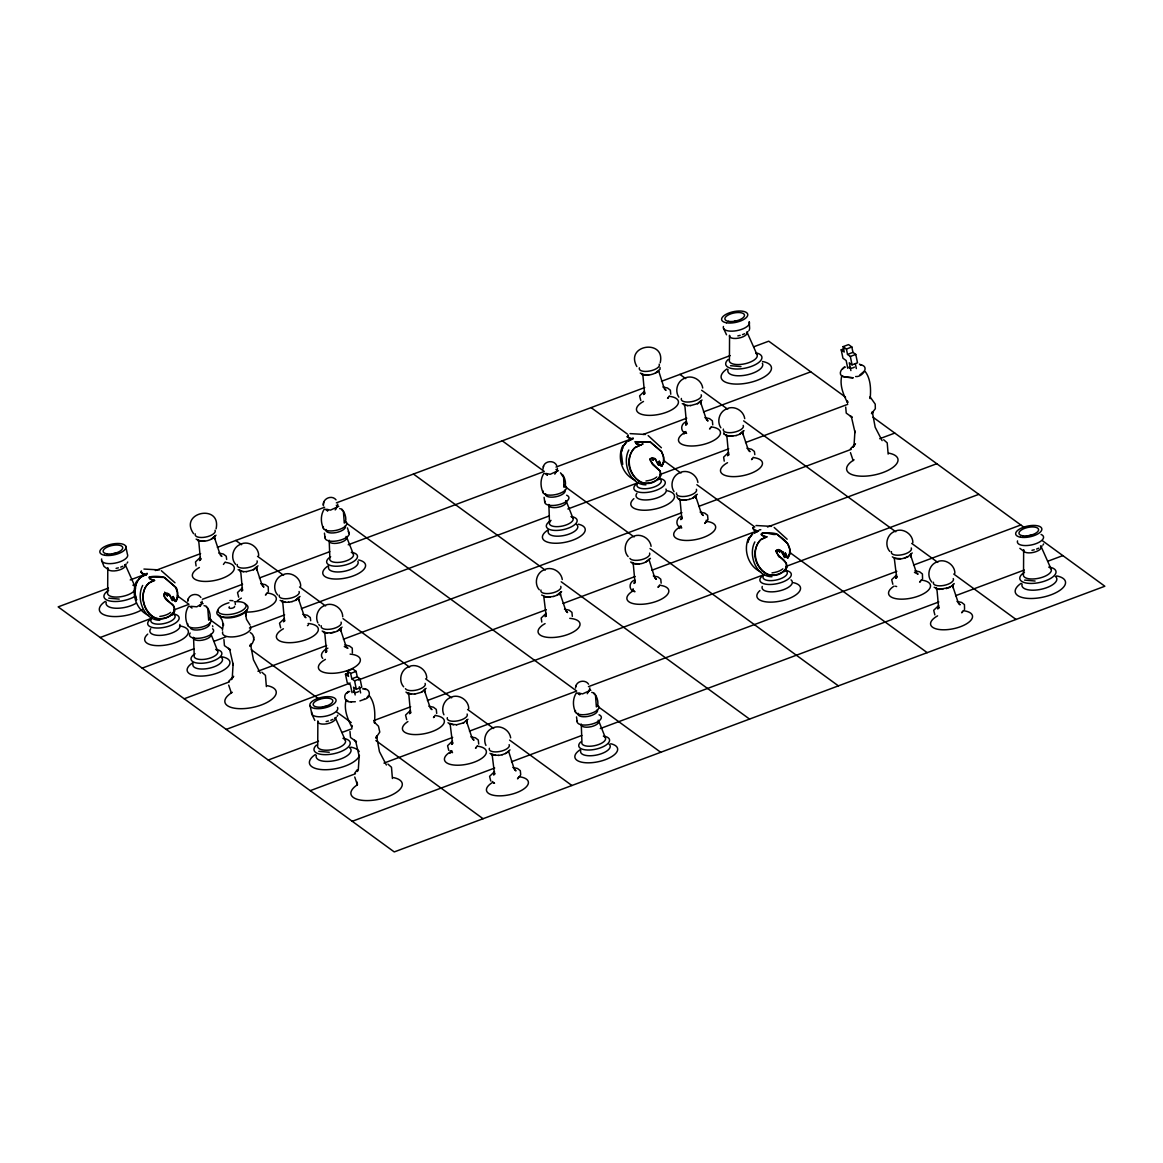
<?xml version="1.0" encoding="UTF-8"?>
<svg xmlns="http://www.w3.org/2000/svg" width="1163" height="1163" viewBox="0 0 1163 1163"><rect width="100%" height="100%" fill="white"/><g stroke="black" fill="none" stroke-linecap="round" stroke-linejoin="round"><path stroke-width="1.5" d="M349.976 731.469L350.499 737.487L356.459 741.732L354.541 740.235L355.791 741.703L359.323 756.982M633.094 590.368L633.094 588.856L633.239 590.978M845.705 407.094L846.242 413.112L852.188 417.357L850.269 415.86L851.52 417.328L855.052 432.607L854.95 430.979L854.005 445.822L853.046 447.144L855.023 444.47M223.936 639.577L224.43 645.625L230.434 649.826L228.515 648.343L229.751 649.812L233.269 665.091L233.152 663.462L232.237 678.305L231.277 679.628L233.254 676.953M436.692 713.457L436.285 709.401L433.465 707.22L428.842 706.217M478.705 744.087L478.298 740.031L475.478 737.851L470.855 736.848M520.719 774.718L520.312 770.662L517.491 768.481L512.868 767.478M572.327 616.405L571.934 612.349L569.114 610.168L564.477 609.165M661.151 583.186L660.758 579.145L657.938 576.95L653.301 575.947M670.76 394.242L670.353 390.186L667.533 388.006L662.91 387.003M707.962 519.352L707.569 515.296L704.749 513.116L700.111 512.098M712.759 424.873L712.367 420.817L709.546 418.636L704.923 417.633M359.207 755.354L358.277 770.197L357.303 771.52M356.983 784.414L357.23 782.147L357.419 784.952L354.744 777.015M222.409 630.23L223.354 623.615L223.47 625.476L222.148 620.112L218.877 615.125L221.232 616.957L225.477 617.873A14.407 5.931 -11.8 0 0 246.672 609.994L245.698 615.75M216.1 528.831C221.595 503.375 178.346 512.113 193.596 533.686M660.221 362.769C665.803 338.695 624.458 344.466 636.83 366.519M235.377 604.556L235.217 603.103M324.433 533.134L325.088 537.931M544.095 497.328L544.749 502.14M576.514 716.917L577.168 721.714M789.662 553.573C791.567 544.124 782.99 538.6 776.521 533.919C771.258 531.854 751.821 532.61 766.766 536.855M188.013 599.948C188.958 594.031 197.623 592.505 200.879 597.448M200.196 606.374L201.81 603.146M323.416 505.774C322.006 498.883 331.702 494.319 336.034 499.857M323.837 501.762L323.329 504.887M335.162 509.932L337.444 506.094M543.31 467.104C544.299 460.752 553.966 459.676 556.655 465.418M554.824 474.141L557.106 470.288M575.729 686.679C576.674 680.762 585.338 679.236 588.594 684.178M587.242 693.715L589.525 689.877M187.795 601.329L188.202 598.814M201.621 604.28L202.129 601.155M337.255 507.213L337.764 504.088M542.99 469.096L543.499 465.97M556.917 471.422L557.426 468.296M575.511 688.06L575.918 685.545M589.336 691.011L589.845 687.885M178.317 596.081L175.962 601.198M664.451 460.65L662.052 465.781M790.491 552.541L788.136 557.659M789.662 553.588L787.584 558.066L789.633 553.733L789.706 549.096L787.555 543.484L776.521 533.919C774.006 536.492 761.721 529.659 761.387 534.646C764.949 538.949 771.563 534.471 760.922 539.545C757.927 542.263 756.372 545.927 755.398 549.779C751.4 565.741 770.604 584.466 784.56 570.452M345.993 700.446C343.768 709.648 347.65 719.141 351.866 727.166L351.749 725.349L351.808 727.079M841.721 376.071C839.497 385.273 843.379 394.766 847.594 402.791L847.478 400.973L847.536 402.703M214.704 536.376L214.675 539.283L214.588 538.018L220.17 554.78L221.871 556.466L220.65 555.173M256.718 567.006L256.689 569.914L256.601 568.649L262.184 585.411L263.885 587.097L262.664 585.803M298.731 597.637L298.702 600.544L298.615 599.279L304.197 616.041L305.898 617.727L304.677 616.434M700.838 400.944L700.809 403.852L700.722 402.587L706.304 419.349L708.005 421.035L706.784 419.741M696.041 495.423L696.012 498.331L695.925 497.052L701.507 513.828L703.208 515.5L701.987 514.22M742.852 431.575L742.823 434.482L742.735 433.218L748.318 449.979L750.019 451.666L748.798 450.372M250.263 632.512C255.671 635.594 254.232 642.935 249.696 646.134L251.179 644.157L250.641 645.959L250.525 644.273L253.432 659.726L260.323 673.115M335.714 509.132L336.238 507.49L330.51 510.106L326.585 509.278L327.748 510.601M200.08 606.185L200.603 604.542L196.823 606.81L190.95 606.33M622.714 447.668L621.173 452.727L622.728 464.342M174.886 610.764L172.357 615.154M661.02 475.333L658.491 479.723M787.06 567.224L784.531 571.629M622.83 447.464L621.275 452L621.318 459.123M136.696 581.137C130.619 593.043 136.144 610.153 148.675 615.431M622.83 445.72C616.753 457.611 622.278 474.722 634.809 479.999M748.87 537.611C742.794 549.503 748.318 566.614 760.849 571.891M142.686 585.44C135.795 598.291 143.718 620.199 159.811 620.286M628.82 450.008C621.929 462.874 629.852 484.767 645.945 484.855M754.86 541.914C747.911 554.838 755.921 576.615 771.985 576.746M268.362 591.676L268.246 586.879L265.426 584.698L260.788 583.695M352.389 652.937L352.273 648.14L349.438 645.959L344.815 644.956M922.55 578.781L922.433 573.984L919.613 571.789L914.976 570.786M964.563 609.412L964.447 604.615L961.627 602.419L956.989 601.416M241.526 591.226L242.398 589.074L242.5 590.659L240.857 572.836L239.651 570.161L240.785 571.048M727.66 455.794L728.532 453.643L728.634 455.227L726.991 437.404L725.799 434.729L727.238 435.849L732.777 436.14M216.013 535.198C211.899 540.897 202.013 543.208 196.125 539.109M258.026 565.829L253.781 569.637L246.44 571.658M300.039 596.459L295.896 600.21L292.015 601.576M342.053 627.09C338.273 632.716 330.001 633.748 323.837 632.309L322.166 631M426.08 688.351L421.384 692.261M660.032 369.398L660.032 367.523M697.349 494.246L693.206 497.997L689.325 499.363M912.214 552.934C908.027 558.371 898.229 561.046 892.326 556.83M954.227 583.564L952.846 585.541L946.202 588.682M632.643 439.062L627.264 436.852L630.07 438.713L632.628 439.047L633.152 437.971L628.238 441.097L632.439 439.149M188.522 606.359C184.815 612.116 184.99 619.617 187.897 625.65M324.157 509.307C320.45 515.064 320.625 522.565 323.532 528.598M368.54 695.576L367.145 697.422M543.819 473.515C540.112 479.258 540.286 486.774 543.194 492.807M576.237 693.09C572.53 698.847 572.705 706.348 575.612 712.381M864.269 371.201L859.748 375.038M127.189 563.023L127.726 562.02M337.255 716.19L337.793 715.172M748.957 330.539L749.51 329.536M1043.051 544.967L1043.589 543.95M173.083 596.604L172.88 600.617L173.229 596.561L175.409 601.605L177.532 596.837L177.474 592.345L175.38 587.01L164.346 577.459C158.808 575.423 139.822 576.107 154.534 580.424C135.097 585.512 142.191 619.574 161.192 618.832C167.879 619.007 178.593 611.854 172.793 604.6C169.783 602.289 162.515 598.785 164.39 593.886C169.827 588.812 175.308 608.104 170.496 596.982M785.258 553.065L785.054 557.092L785.403 553.021L787.54 558.08L785.287 553.05M168.461 594.308L167.312 595.703L168.402 594.424M783.382 551.814L782.205 553.254M214.922 535.998L211.317 539.109M200.966 558.633L199.513 560.595L200.385 558.444L200.487 560.028L198.844 542.205L197.637 539.53L199.091 540.65L204.63 540.94M223.427 564.418L225.186 562.049M256.936 566.628L253.33 569.739M267.199 592.679L265.44 595.049L266.429 594.278M228.631 681.329L233.705 676.284M298.949 597.259L295.344 600.37M354.671 773.235L357.245 769.761M659.043 369.936L655.438 373.047M423.841 690.691L424.989 689.15L424.742 692.436L424.655 691.171L430.237 707.933L431.938 709.619L430.703 708.325M669.307 395.987L667.547 398.357L668.536 397.586M435.253 715.201L433.494 717.571L434.482 716.801M701.056 400.566L697.451 403.677M702.045 400.028L698.004 403.517L690.56 405.596M561.613 591.545L557.571 595.049L553.69 596.415M465.854 721.322L467.003 719.781L466.756 723.066L466.668 721.801L472.251 738.563L473.952 740.25L472.716 738.956M687.1 423.201L685.647 425.164L686.519 423.012L686.621 424.597L684.978 406.774L683.786 404.099L684.905 404.986M467.991 719.243L463.397 722.892M684.004 434.046L685.894 431.488M449.936 753.261L451.84 750.702L450.285 752.548M711.32 426.617L709.561 428.987L710.549 428.217M477.266 745.832L475.507 748.202L476.496 747.431M743.07 431.197L739.464 434.308M696.259 495.045L692.654 498.157M744.058 430.659L740.017 434.148L736.135 435.529M649.448 558.88L645.843 562.005M650.437 558.342C646.105 563.633 636.495 566.134 630.651 561.991M510.005 749.873L505.963 753.362L502.082 754.743M679.192 528.525L681.096 525.967L679.555 527.798M753.333 457.248L751.574 459.618L752.563 458.847M707.686 520.094L704.763 523.466L706.523 521.097L706.435 522.26L706.29 520.137M659.712 584.945L657.953 587.315L658.941 586.545M519.279 776.462L517.52 778.832L520.428 775.459M850.4 448.845L855.474 443.801M909.975 555.274L911.123 553.719L910.876 557.004L910.789 555.74L916.371 572.501L918.072 574.188L914.438 572.37M921.387 579.77L919.628 582.14L920.616 581.384M951.988 585.905L953.137 584.349L952.89 587.635L952.802 586.37L958.385 603.132L960.086 604.818L958.864 603.524M963.4 610.401L961.641 612.77L962.63 612.014M623.208 446.229L626.639 441.882M623.353 445.952L626.799 441.751M347.054 693.221L348.595 691.389M842.797 368.845L844.323 367.014M658.534 478.545L660.555 474.708L660.235 471.204L652.501 464.444L650.088 459.007L652.152 457.975L654.798 458.484L658.869 465.244L659.392 461.13L660.729 465.825L661.776 466.029L663.593 461.842L663.622 456.914L661.514 451.578L649.928 441.809L635.202 441.707L636.495 443.888L640.697 444.978L636.408 443.83L635.187 441.766L650.48 442.027L661.514 451.578C663.739 455.911 665.105 462.104 661.616 466.13M784.574 570.437C789.91 565.145 783.935 558.691 778.701 556.525M658.52 478.56C644.753 492.342 625.868 474.519 629.256 458.615C629.983 454.486 631.8 450.532 634.882 447.653C638.4 446.04 651.396 440.05 634.882 447.653C624.298 457.771 629.634 477.106 642.136 483.008C649.245 484.389 662.169 480.813 660.337 471.495C657.807 467.919 641.714 455.634 655.438 458.934C662.59 475.812 655.612 451.767 661.5 466.189M284.484 620.301L283.539 621.856L284.412 619.705L284.513 621.289L282.871 603.466L281.664 600.791L285.487 602.26M644.578 392.978L643.633 394.533L644.506 392.382L644.607 393.966L642.965 376.143L641.772 373.468L643.212 374.588L648.75 374.879M326.498 650.931L325.553 652.487L326.425 650.335L326.527 651.92L324.884 634.097L323.677 631.422M410.524 712.192L409.58 713.748L410.452 711.596L410.554 713.181L408.911 695.358L407.704 692.683L411.528 694.151M546.159 615.14L545.214 616.695L546.087 614.544L546.188 616.128L543.732 596.154M681.794 518.087L680.849 519.628L681.722 517.477L681.823 519.076L680.181 501.253L678.988 498.564L680.428 499.683L685.966 499.988M634.983 581.922L634.039 583.477L634.911 581.326L635.013 582.91L633.37 565.102L632.163 562.412L633.617 563.532L639.156 563.822M452.538 742.823L451.593 744.378L452.465 742.227L452.567 743.811L450.11 723.837M494.551 773.453L493.606 775.009L494.479 772.857L494.58 774.442L492.123 754.467M896.658 576.761L895.714 578.316L896.586 576.165L896.688 577.749L894.231 557.775M938.672 607.391L937.727 608.947L938.599 606.795L938.701 608.38L937.058 590.571L935.852 587.882L937.305 589.001L942.844 589.292M307.454 625.679L308.442 624.909M124.732 565.189L126.186 564.099M746.515 332.705L747.954 331.615M334.799 718.341L336.252 717.266M1040.594 547.119L1042.048 546.043M779.821 551.945L778.192 550.506L779.719 552.032M200.429 557.208L195.486 561.933L196.082 565.945M242.442 587.838L237.499 592.563L238.662 597.171M658.752 371.128C653.606 374.675 645.639 377.016 640.246 373.047M284.455 618.469L279.513 623.194L280.676 627.802M644.549 391.146L639.606 395.871L640.784 400.479M337.357 631L340.963 627.889L340.715 631.175L340.628 629.91L346.211 646.672L347.911 648.358L344.277 646.541M327.879 648.198C324.07 649.623 319.04 654.362 322.689 658.432M686.563 421.776C680.253 423.245 679.919 432.462 686.577 433.392L684.527 431.822M845.443 367.086C841.111 367.871 837.665 374.849 843.131 376.667C866.58 378.891 842.143 377.684 842.157 375.678M349.714 691.462C341.98 692.988 343.797 703.281 351.502 701.798M728.576 452.407L723.633 457.132L724.229 461.144M364.019 699.414C371.782 698.091 370.764 687.551 362.565 688.859M557.019 595.209L560.624 592.098L560.377 595.383L560.29 594.119L565.872 610.88L567.573 612.567L566.352 611.273M681.765 516.241C675.456 517.709 675.121 526.941 681.78 527.871L679.73 526.301M546.13 613.308L541.188 618.033L541.784 622.045M410.495 710.36L405.553 715.085L406.716 719.693M634.954 580.09C628.645 581.558 628.311 590.789 634.969 591.705L632.919 590.135M452.509 740.991L447.566 745.716L448.729 750.324M505.411 753.522L507.868 751.952M494.522 771.621L489.579 776.346L490.742 780.955M896.629 574.929L891.687 579.654L892.85 584.262M938.643 605.56L933.7 610.284L934.863 614.893M240.334 544.4C232.673 547.337 230.158 558.255 235.609 564.317M282.347 575.031C274.686 577.967 272.171 588.885 277.623 594.947M324.361 605.661C317.833 608.234 314.853 616.652 317.877 622.888M684.455 378.338C677.273 381.144 674.569 390.855 678.829 397.15M726.468 408.969C719.286 411.775 716.582 421.486 720.842 427.78M679.657 472.818C672.476 475.609 669.772 485.334 674.031 491.629M544.022 569.87C536.361 572.807 533.846 583.724 539.298 589.786M408.387 666.922C400.726 669.859 398.211 680.777 403.663 686.839M632.846 536.652C625.185 539.588 622.67 550.521 628.122 556.568M450.401 697.553C443.873 700.126 440.879 708.543 443.917 714.78M492.414 728.183C485.887 730.757 482.892 739.174 485.93 745.41M894.521 531.491C886.86 534.428 884.345 545.36 889.797 551.407M936.535 562.122C928.874 565.058 926.359 575.99 931.81 582.038M421.936 692.101L414.493 694.18M463.95 722.732L456.507 724.811M908.07 556.67L904.32 558.066M949.982 587.373L939.166 589.437L934.136 587.271M146.378 574.551C135.46 576.833 132.626 590.804 136.594 599.774M146.451 574.522L140.665 577.182C134.515 582.852 133.789 592.171 136.58 599.672M120.719 567.122L122.885 566.221M742.488 334.639L744.654 333.737M330.786 720.275L332.938 719.374M1036.582 549.052L1038.748 548.151M766.737 536.87L760.922 539.545C750.339 549.663 755.674 568.998 768.176 574.9C775.27 576.281 788.209 572.705 786.377 563.386C783.644 559.883 767.885 547.046 781.565 550.942C788.834 568.867 782.03 543.804 776.128 550.913L778.687 556.51M108.435 588.085L58.15 606.882L394.257 851.927L1104.85 586.239L1042.557 540.81M130.212 579.944L143.616 574.929M155.348 570.539L200.603 553.617M217.365 547.351L324.622 507.242M336.354 502.867L644.724 387.555M661.485 381.29L730.204 355.602M753.668 346.821L768.743 341.181L845.53 397.165M843.916 348.784L841.198 349.801L844.236 352.026L843.117 346.632L848.554 344.597L851.839 346.996L852.959 352.374L855.764 354.424L857.524 362.812L852.072 364.862L849.281 362.812L850.894 370.59M843.117 346.632L846.402 349.031L851.839 346.996M846.402 349.031L847.522 354.41L852.959 352.374M847.522 354.41L850.327 356.459L855.764 354.424M100.163 637.513L152.12 618.091M173.898 609.935L188.988 604.309L177.401 595.849M202.391 599.294L242.616 584.248M259.378 577.982L329.769 551.669M348.202 544.778L544.284 471.451L502.271 440.821M556.016 467.075L631.436 438.873M643.168 434.482L686.737 418.186M703.499 411.92L810.756 371.826M142.177 668.144L194.134 648.721M214.239 641.206L225.971 636.815M249.434 628.035L284.63 614.878M301.391 608.612L549.43 515.878M567.864 508.972L638.254 482.66M660.046 474.519L728.75 448.816M745.512 442.551L847.74 404.331M184.19 698.774L229.445 681.852M257.924 671.211L326.643 645.509M343.405 639.243L681.94 512.665M698.701 506.399L851.214 449.369M879.708 438.727L894.783 433.087M348.188 673.159L345.455 674.177L348.507 676.401L347.388 671.007L352.825 668.972L356.111 671.371L357.23 676.75L360.036 678.799L361.795 687.202L356.343 689.237L353.537 687.188L355.166 694.965M347.388 671.007L350.659 673.406L356.111 671.371M350.659 673.406L351.793 678.785L357.23 676.75M351.793 678.785L354.584 680.835L360.036 678.799M226.204 729.405L350.223 683.03M358.597 679.904L546.305 609.717M563.066 603.452L635.129 576.514M651.891 570.233L757.476 530.764M767.522 526.999L936.797 463.717M268.217 760.035L318.488 741.238M341.951 732.472L352.011 728.707M373.803 720.566L410.67 706.77M427.432 700.504L764.295 574.551M786.072 566.41L978.81 494.348M310.23 790.666L355.471 773.744M383.964 763.102L452.683 737.4M469.445 731.134L576.703 691.04L346.356 523.088M588.434 686.65L896.804 571.338M913.566 565.073L1020.823 524.978M352.244 821.296L494.697 768.031M511.458 761.765L581.849 735.452M600.282 728.561L938.817 601.969M955.579 595.703L1024.298 570.015M1047.747 561.249L1062.837 555.609M364.397 699.283L359.905 700.926M855.634 376.536C862.408 377.524 870.505 365.778 860.082 364.775M737.851 335.889L740.177 335.366M116.082 568.373L118.408 567.849M1031.944 550.303L1034.27 549.779M326.149 721.525L328.475 721.002M628.282 435.311L627.264 436.852L628.194 435.311M736.266 435.544L729.099 436.285L724.273 434.308M689.455 499.378C685.661 500.09 678.523 501.602 676.866 496.732M288.453 602.289L292.146 601.605M330.466 632.919L334.159 632.236M553.821 596.445L546.654 597.186L541.624 595.02M498.52 755.441L502.212 754.758M685.937 377.655C693.177 375.111 701.682 380.432 702.714 388.006M727.951 408.286C735.19 405.742 743.695 411.077 744.727 418.636M681.14 472.12C688.38 469.576 696.884 474.911 697.916 482.471M241.802 543.717C249.536 540.94 258.695 547.337 258.695 555.536M283.816 574.348C291.55 571.571 300.708 577.967 300.708 586.167M634.315 535.969C641.569 533.424 650.073 538.76 651.106 546.319M545.491 569.187C552.745 566.643 561.249 571.963 562.281 579.537M325.829 604.978C333.563 602.201 342.722 608.598 342.722 616.797M895.99 530.808C903.724 528.031 912.882 534.428 912.882 542.627M938.003 561.438C945.737 558.662 954.896 565.058 954.896 573.257M409.856 666.239C417.59 663.462 426.748 669.859 426.748 678.058M451.869 696.87C459.603 694.093 468.762 700.489 468.762 708.689M493.882 727.5C501.137 724.956 509.641 730.291 510.673 737.851M229.867 600.501L232.905 600.675M355.34 701.754L351.052 701.841M759.177 529.877L760.806 529.717M339.683 508.638L341.791 509.074L343.405 511.487L344.306 523.088C347.359 521.024 345.28 513.552 343.041 510.586L341.995 510.121M204.048 605.69L206.156 606.127L207.77 608.54L208.671 620.155C211.724 618.076 209.631 610.619 207.407 607.653L206.36 607.173M591.763 692.421L593.857 692.857L595.485 695.27L596.386 706.886C599.439 704.807 597.346 697.335 595.122 694.384L594.075 693.904M690.764 405.509L686.955 405.64M900.831 558.662L895.292 558.371M246.643 571.571L242.82 571.702M550.332 597.041L544.793 596.75M288.657 602.201L284.833 602.332L280.152 600.37M414.697 694.093L407.864 693.57L405.989 692.072M456.71 724.723L449.877 724.2L448.002 722.703M498.723 755.354L491.891 754.831L490.016 753.333M756.023 525.516L771.549 526.374M645.509 434.482L630.07 433.625M159.375 569.914L143.936 569.056M730.509 365.676L740.991 366.621M1024.603 580.09L1035.085 581.035M108.74 598.16L119.222 599.105M318.807 751.313L329.289 752.257M144.154 574.188L146.509 574.493L147.018 573.403L146.509 574.493L143.936 574.129L141.203 572.4M687.595 405.567L682.259 403.677M746.937 448.264L751.56 449.267L754.38 451.448L754.816 454.646M218.775 553.065L223.412 554.068L226.233 556.248L226.669 559.447M243.474 571.629L238.139 569.739M302.802 614.326L307.439 615.329L310.259 617.509L310.695 620.708M327.501 632.89L325.131 632.541M453.541 724.782L449.718 723.313M495.554 755.412L491.731 753.944M144.008 574.159C139.473 573.97 142.191 568.111 141.145 572.327M895.365 586.21L896.644 586.545M451.244 752.272L452.523 752.606L450.241 750.833M493.257 782.903L494.537 783.237L492.254 781.463M664.771 389.111L665.992 390.405L664.291 388.718L658.68 370.939M655.176 578.069L656.397 579.348L654.696 577.662L649.085 559.883M514.729 769.586L515.95 770.88L514.264 769.194L508.653 751.414M555.943 469.503L558.429 470.811M336.281 505.309L338.767 506.617M200.647 602.361L203.132 603.67M547.293 475.187L544.735 473.326M327.632 510.979L325.059 509.118M579.712 694.776L577.139 692.901M191.997 608.045L189.424 606.17M561.656 474.33L562.703 474.795C564.942 477.76 567.021 485.233 563.982 487.297L563.648 477.542L560.493 472.803M161.337 570.699L174.988 582.779M859.442 364.121L861.696 365.226M363.714 688.496L365.967 689.601M173.243 596.561L174.087 599.89M1023.542 551.088L1019.849 548.34M107.679 569.158L103.987 566.41L101.821 561.031M873.05 417.241L1023.716 527.086M679.919 374.399L685.719 378.629M701.652 390.245L727.733 409.26M743.666 420.875L895.786 531.782M911.719 543.397L937.8 562.412M953.733 574.028L1016.026 619.443M591.095 407.617L627.322 434.017M663.535 460.417L680.922 473.094M696.855 484.724L754.802 526.97M789.575 552.323L927.202 652.661M566.018 487.297L634.111 536.943M650.044 548.558L838.378 685.865M413.447 474.039L545.287 570.146M561.22 581.776L749.554 719.083M598.436 706.871L660.729 752.301M235.798 540.461L241.599 544.691M257.532 556.307L283.612 575.322M299.545 586.937L325.625 605.952M342.998 618.614L409.652 667.213M425.585 678.829L451.666 697.844M467.599 709.459L493.679 728.474M509.612 740.09L571.905 785.505M209.267 619.094L222.307 628.601M251.281 649.724L319.374 699.37A10.002 4.114 -11.8 0 1 332.691 701.652A10.002 4.114 -11.8 0 1 316.787 706.988A10.002 4.114 -11.8 0 1 319.476 699.356M336.761 712.032L351.241 722.601M375.867 740.555L483.081 818.723M883.676 439.745L887.209 442.856L888.154 454.108M589.612 689.441L590.848 690.4M348.086 701.056L346.429 700.053M387.933 764.12L391.48 767.231L392.411 778.498M261.893 672.229L265.44 675.34L266.371 686.606M774.165 527.45L787.162 539.239M648.125 435.558L661.398 447.77M374.966 722.805L378.469 726.206L379.792 732.079L375.751 738.04L377.234 736.048L376.681 737.851L376.565 736.164L379.443 751.618L386.363 765.007M726.526 334.784L723.59 328.548M347.417 527.886L349.263 533.526M314.81 720.42L311.888 714.184L310.187 706.072M547.41 474.809L546.247 473.486L550.172 474.315L555.899 471.698L555.332 472.701M579.828 694.384L578.665 693.061L582.59 693.889L588.318 691.273L587.751 692.276M318.735 624.473L319.636 625.578M865.359 371.695C870.898 379.327 870.971 389.576 870.171 398.618L870.055 396.816L875.23 404.143L875.332 408.722L871.48 413.665L872.962 411.673L872.41 413.476L872.294 411.789L875.172 427.243L882.106 440.632M369.63 696.07C375.169 703.702 375.242 713.951 374.442 722.993L374.312 721.191M250.089 625.113L246.498 619.341L245.567 613.86M1041.074 546.508L1051.061 568.896M756.968 354.482L746.98 332.095A9.028 3.722 -11.8 0 1 738.578 338.142A9.028 3.722 -11.8 0 1 729.564 335.307L729.434 359.571A14.276 5.873 -11.8 0 0 745.105 363.743A14.276 5.873 -11.8 0 0 756.081 353.494M345.266 740.119L335.278 717.731A9.028 3.722 -11.8 0 1 326.876 723.779A9.028 3.722 -11.8 0 1 317.862 720.944L317.732 745.207A14.276 5.873 -11.8 0 0 334.813 749.03A14.276 5.873 -11.8 0 0 342.94 738.316M170.423 596.779L169.391 594.467C155.551 590.848 171.586 603.364 174.203 606.926C176.035 616.245 163.096 619.821 156.002 618.44C143.5 612.538 138.164 593.203 148.748 583.085L154.563 580.41L150.274 579.261L149.373 576.833L164.346 577.459L175.38 587.01C178.913 588.115 177.924 605.705 174.13 600.035M135.199 586.966L125.211 564.578A9.028 3.722 -11.8 0 1 116.809 570.626A9.028 3.722 -11.8 0 1 107.796 567.791L107.665 592.054A14.276 5.873 -11.8 0 0 124.746 595.878A14.276 5.873 -11.8 0 0 132.873 585.149M566.265 501.253L572.923 518.087M598.669 720.827L605.341 737.662M346.603 537.044L353.261 553.879M217.626 650.931L210.954 634.097A9.028 3.722 -11.8 0 1 202.566 640.144A9.028 3.722 -11.8 0 1 193.538 637.309L194.221 655.263A12.139 4.986 -11.8 0 0 208.744 658.505A12.139 4.986 -11.8 0 0 215.649 649.39M853.162 460.577L850.473 452.64M231.379 693.061L228.704 685.123M723.677 432.883L724.069 434.119M212.553 625.796L212.829 626.741M855.372 363.888L856.346 368.555M850.327 356.459L852.072 364.862M847.783 368.322L846.155 360.545L842.942 358.204L841.198 349.801M359.309 686.708L360.617 692.93M354.584 680.835L356.343 689.237M352.055 692.697L350.426 684.92L347.214 682.579L345.455 674.177M125.706 546.101L127.407 554.213A13.331 5.481 -11.8 0 1 114.992 563.139A13.331 5.481 -11.8 0 1 101.675 558.967M253.534 636.626L253.621 637.833M253.708 639.01L253.796 640.188M749.655 328.577L749.176 321.729A13.331 5.481 -11.8 0 1 736.775 330.655A13.331 5.481 -11.8 0 1 723.444 326.483M581.326 725.843L581.922 741.979A12.139 4.986 -11.8 0 0 596.459 745.236A12.139 4.986 -11.8 0 0 603.35 736.121M549.518 522.405L548.849 504.466A9.028 3.722 -11.8 0 0 558.749 507.112A9.028 3.722 -11.8 0 0 565.698 500.628M112.491 553.893A10.002 4.114 -11.8 0 1 116.169 553.21M142.395 609.485A25.644 10.554 -11.8 0 1 107.519 615.852A25.644 10.554 -11.8 0 1 105.222 601.402M136.434 603.03A17.779 7.312 -11.8 0 1 115.937 608.249A17.779 7.312 -11.8 0 1 106.269 602.027M135.46 596.067A18.463 7.603 -11.8 0 1 109.831 600.995A18.463 7.603 -11.8 0 1 108.624 590.281M225.826 562.441A21.37 8.795 -11.8 0 1 229.315 574.842A21.37 8.795 -11.8 0 1 198.64 580.715A21.37 8.795 -11.8 0 1 199.382 567.5M215.039 530.241A10.263 4.216 -11.8 0 1 205.502 537.102A10.263 4.216 -11.8 0 1 195.253 533.89M669.946 396.379A21.37 8.795 -11.8 0 1 673.435 408.78A21.37 8.795 -11.8 0 1 642.761 414.653A21.37 8.795 -11.8 0 1 643.502 401.439M659.174 364.179A10.263 4.216 -11.8 0 1 649.623 371.041A10.263 4.216 -11.8 0 1 639.374 367.828M734.26 321.41A10.002 4.114 -11.8 0 1 737.938 320.726M762.492 361.489A25.644 10.554 -11.8 0 1 765.574 376.1A25.644 10.554 -11.8 0 1 730.073 383.528A25.644 10.554 -11.8 0 1 726.991 368.918M762.346 363.205A17.779 7.312 -11.8 0 1 745.803 375.111A17.779 7.312 -11.8 0 1 728.038 369.543M756.023 352.854A18.463 7.603 -11.8 0 1 758.014 363.045A18.463 7.603 -11.8 0 1 733.519 368.831A18.463 7.603 -11.8 0 1 728.212 359.425M179.524 625.898A22.228 9.144 -11.8 0 1 184.51 637.818A22.228 9.144 -11.8 0 1 154.737 645.494A22.228 9.144 -11.8 0 1 147.745 634.097M179.814 624.487A15.41 6.338 -11.8 0 1 164.085 635.042A15.41 6.338 -11.8 0 1 150.754 628.718M174.014 614.006A16.006 6.585 -11.8 0 1 175.061 623.31A16.006 6.585 -11.8 0 1 152.833 627.584A16.006 6.585 -11.8 0 1 151.786 618.28M172.822 613.846A12.371 5.088 -11.8 0 1 165.771 623.135A12.371 5.088 -11.8 0 1 150.957 619.835M170.656 612.392A10.83 4.463 -11.8 0 1 159.825 616.419M267.839 593.072A21.37 8.795 -11.8 0 1 273.261 604.004A21.37 8.795 -11.8 0 1 245.989 612.043M237.296 600.951A21.37 8.795 -11.8 0 1 241.395 598.131M257.052 560.871A10.263 4.216 -11.8 0 1 247.515 567.733A10.263 4.216 -11.8 0 1 237.267 564.52M711.96 427.01A21.37 8.795 -11.8 0 1 715.914 439.091A21.37 8.795 -11.8 0 1 685.85 445.516A21.37 8.795 -11.8 0 1 683.975 432.985M701.187 394.809A10.263 4.216 -11.8 0 1 691.636 401.671A10.263 4.216 -11.8 0 1 681.387 398.458M208.962 617.989A12.008 4.943 -11.8 0 1 202.144 627.002A12.008 4.943 -11.8 0 1 187.766 623.79M221.275 656.717A21.792 8.97 -11.8 0 1 225.302 669.045A21.792 8.97 -11.8 0 1 194.643 675.601A21.792 8.97 -11.8 0 1 192.724 662.823M221.246 657.299A15.119 6.222 -11.8 0 1 209.616 668.158A15.119 6.222 -11.8 0 1 193.029 663.739M216.812 649.55A15.701 6.455 -11.8 0 1 217.844 658.665A15.701 6.455 -11.8 0 1 196.053 662.852A15.701 6.455 -11.8 0 1 195.035 653.737M212.582 628.776A12.313 5.059 -11.8 0 1 202.013 637.847A12.313 5.059 -11.8 0 1 190.151 633.006M209.616 622.961A10.002 4.114 -11.8 0 1 202.144 629.241A10.002 4.114 -11.8 0 1 190.427 628.078M308.093 623.499A21.37 8.795 -11.8 0 1 314.214 635.478A21.37 8.795 -11.8 0 1 283.191 642.092A21.37 8.795 -11.8 0 1 283.409 628.761M299.065 591.502A10.263 4.216 -11.8 0 1 289.529 598.364A10.263 4.216 -11.8 0 1 279.28 595.151M753.973 457.641A21.37 8.795 -11.8 0 1 757.462 470.041A21.37 8.795 -11.8 0 1 726.788 475.914A21.37 8.795 -11.8 0 1 727.529 462.7M743.186 425.44A10.263 4.216 -11.8 0 1 733.649 432.302A10.263 4.216 -11.8 0 1 723.401 429.089M267.083 685.647A26.153 10.758 -11.8 0 1 269.758 700.853A26.153 10.758 -11.8 0 1 232.949 707.904A26.153 10.758 -11.8 0 1 232.309 692.305M250.481 626.77A14.407 5.931 -11.8 0 1 237.092 636.408A14.407 5.931 -11.8 0 1 222.7 631.902M245.03 604.004A15.846 6.513 -11.8 0 1 234.621 616.259A15.846 6.513 -11.8 0 1 217.743 610.371M234.257 601.794A14.407 5.931 -11.8 0 1 244.012 609.252A14.407 5.931 -11.8 0 1 220.461 613.599A14.407 5.931 -11.8 0 1 228.951 602.768M234.548 606.316A2.878 1.192 -11.8 0 1 231.335 608.322A2.878 1.192 -11.8 0 1 229.344 606.853M350.107 654.129A21.37 8.795 -11.8 0 1 356.227 666.108A21.37 8.795 -11.8 0 1 325.204 672.723A21.37 8.795 -11.8 0 1 325.422 659.392M341.079 622.132A10.263 4.216 -11.8 0 1 331.542 628.994A10.263 4.216 -11.8 0 1 321.293 625.781M435.892 715.594A21.37 8.795 -11.8 0 1 439.832 727.675A21.37 8.795 -11.8 0 1 409.783 734.1A21.37 8.795 -11.8 0 1 407.908 721.569M425.106 683.393A10.263 4.216 -11.8 0 1 417.444 689.833A10.263 4.216 -11.8 0 1 405.422 688.641M477.906 746.224A21.37 8.795 -11.8 0 1 481.845 758.305A21.37 8.795 -11.8 0 1 451.796 764.731A21.37 8.795 -11.8 0 1 449.921 752.199M467.119 714.024A10.263 4.216 -11.8 0 1 457.582 720.886A10.263 4.216 -11.8 0 1 447.333 717.673M922.026 580.163A21.37 8.795 -11.8 0 1 925.966 592.243A21.37 8.795 -11.8 0 1 895.917 598.669A21.37 8.795 -11.8 0 1 894.042 586.137M911.24 547.962A10.263 4.216 -11.8 0 1 901.703 554.824A10.263 4.216 -11.8 0 1 891.454 551.611M519.919 776.855A21.37 8.795 -11.8 0 1 523.859 788.936A21.37 8.795 -11.8 0 1 493.81 795.361A21.37 8.795 -11.8 0 1 491.92 782.83M509.132 744.654A10.263 4.216 -11.8 0 1 499.596 751.516A10.263 4.216 -11.8 0 1 489.347 748.303M964.04 610.793A21.37 8.795 -11.8 0 1 967.529 623.194A21.37 8.795 -11.8 0 1 936.855 629.067A21.37 8.795 -11.8 0 1 937.596 615.852M953.253 578.593A10.263 4.216 -11.8 0 1 943.716 585.454A10.263 4.216 -11.8 0 1 933.467 582.256M1025.839 536.652A10.002 4.114 -11.8 0 1 1032.032 535.154M1041.089 534.457A13.331 5.481 -11.8 0 1 1033.514 544.458A13.331 5.481 -11.8 0 1 1017.538 540.897M1056.585 575.918A25.644 10.554 -11.8 0 1 1059.653 590.513A25.644 10.554 -11.8 0 1 1024.152 597.942A25.644 10.554 -11.8 0 1 1021.085 583.332M1055.335 576.383A17.779 7.312 -11.8 0 1 1041.655 589.161A17.779 7.312 -11.8 0 1 1022.132 583.957M1050.116 567.282A18.463 7.603 -11.8 0 1 1051.323 577.996A18.463 7.603 -11.8 0 1 1025.693 582.925A18.463 7.603 -11.8 0 1 1024.487 572.211M1048.735 567.093A14.276 5.873 -11.8 0 1 1040.609 577.807A14.276 5.873 -11.8 0 1 1023.527 573.984L1023.658 549.721A9.028 3.722 -11.8 0 0 1033.558 552.367A9.028 3.722 -11.8 0 0 1040.507 545.883M569.768 618.338A21.37 8.795 -11.8 0 1 575.889 630.317A21.37 8.795 -11.8 0 1 544.865 636.931A21.37 8.795 -11.8 0 1 545.084 623.601M560.74 586.341A10.263 4.216 -11.8 0 1 551.204 593.203A10.263 4.216 -11.8 0 1 540.955 589.99M660.351 585.323A21.37 8.795 -11.8 0 1 664.291 597.404A21.37 8.795 -11.8 0 1 634.242 603.83A21.37 8.795 -11.8 0 1 632.367 591.298M649.565 553.123A10.263 4.216 -11.8 0 1 641.903 559.563A10.263 4.216 -11.8 0 1 629.895 558.371M667.402 490.786A22.228 9.144 -11.8 0 1 669.743 503.056A22.228 9.144 -11.8 0 1 640.246 510.005A22.228 9.144 -11.8 0 1 633.879 498.665M665.948 489.056A15.41 6.338 -11.8 0 1 650.219 499.61A15.41 6.338 -11.8 0 1 636.888 493.301M660.148 478.589A16.006 6.585 -11.8 0 1 661.195 487.879A16.006 6.585 -11.8 0 1 638.981 492.153A16.006 6.585 -11.8 0 1 637.935 482.863M658.956 478.415A12.371 5.088 -11.8 0 1 651.905 487.719A12.371 5.088 -11.8 0 1 637.091 484.404M656.804 476.961A10.83 4.463 -11.8 0 1 645.959 480.988M564.273 485.145A12.008 4.943 -11.8 0 1 557.44 494.159A12.008 4.943 -11.8 0 1 543.063 490.946M578.287 524.179A21.792 8.97 -11.8 0 1 579.639 536.841A21.792 8.97 -11.8 0 1 549.387 542.641A21.792 8.97 -11.8 0 1 548.02 529.965M576.543 524.455A15.119 6.222 -11.8 0 1 564.913 535.314A15.119 6.222 -11.8 0 1 548.325 530.88M572.109 516.706A15.701 6.455 -11.8 0 1 573.141 525.821A15.701 6.455 -11.8 0 1 551.349 530.008A15.701 6.455 -11.8 0 1 550.332 520.893M570.946 516.546A12.139 4.986 -11.8 0 1 569.507 523.437A12.139 4.986 -11.8 0 1 553.85 526.446A12.139 4.986 -11.8 0 1 551.029 520.355M566.643 495.22A12.313 5.059 -11.8 0 1 559.636 504.466A12.313 5.059 -11.8 0 1 544.895 501.166M564.913 490.117A10.002 4.114 -11.8 0 1 555.609 496.805A10.002 4.114 -11.8 0 1 545.621 493.679M393.123 777.538A26.153 10.758 -11.8 0 1 396.263 792.439A26.153 10.758 -11.8 0 1 360.05 800.013A26.153 10.758 -11.8 0 1 356.91 785.112M358.64 691.447A2.878 1.192 -11.8 0 1 354.773 692.537A2.878 1.192 -11.8 0 1 353.785 691.055M322.558 707.046A10.002 4.114 -11.8 0 1 326.236 706.377M337.474 707.366A13.331 5.481 -11.8 0 1 325.059 716.292A13.331 5.481 -11.8 0 1 311.742 712.119M359.454 755.572A25.644 10.554 -11.8 0 1 324.084 769.717A25.644 10.554 -11.8 0 1 315.289 754.554M350.79 747.126A25.644 10.554 -11.8 0 1 359.178 751.589M349.54 747.605A17.779 7.312 -11.8 0 1 335.845 760.384A17.779 7.312 -11.8 0 1 316.336 755.18M344.321 738.505A18.463 7.603 -11.8 0 1 346.312 748.681A18.463 7.603 -11.8 0 1 321.802 754.467A18.463 7.603 -11.8 0 1 316.51 745.061M707.162 521.475A21.37 8.795 -11.8 0 1 711.102 533.57A21.37 8.795 -11.8 0 1 681.053 539.981A21.37 8.795 -11.8 0 1 679.177 527.464M696.375 489.289A10.263 4.216 -11.8 0 1 686.839 496.15A10.263 4.216 -11.8 0 1 676.59 492.938M793.442 582.678A22.228 9.144 -11.8 0 1 795.783 594.947A22.228 9.144 -11.8 0 1 766.286 601.896A22.228 9.144 -11.8 0 1 759.919 590.571M791.029 579.886A15.41 6.338 -11.8 0 1 779.166 590.964A15.41 6.338 -11.8 0 1 762.245 586.443M786.188 570.481A16.006 6.585 -11.8 0 1 787.235 579.77A16.006 6.585 -11.8 0 1 765.021 584.044A16.006 6.585 -11.8 0 1 763.96 574.755M784.996 570.306A12.371 5.088 -11.8 0 1 777.945 579.61A12.371 5.088 -11.8 0 1 763.132 576.296M782.844 568.852A10.83 4.463 -11.8 0 1 771.999 572.879M344.597 520.937A12.008 4.943 -11.8 0 1 337.779 529.95A12.008 4.943 -11.8 0 1 323.401 526.737M358.626 559.97A21.792 8.97 -11.8 0 1 359.978 572.632A21.792 8.97 -11.8 0 1 329.725 578.433A21.792 8.97 -11.8 0 1 328.359 565.77M357.826 561.293A15.119 6.222 -11.8 0 1 343.768 571.411A15.119 6.222 -11.8 0 1 328.664 566.686M352.447 552.498A15.701 6.455 -11.8 0 1 353.479 561.613A15.701 6.455 -11.8 0 1 331.688 565.799A15.701 6.455 -11.8 0 1 330.67 556.684M351.284 552.338A12.139 4.986 -11.8 0 1 344.379 561.453A12.139 4.986 -11.8 0 1 329.856 558.196L329.187 540.257A9.028 3.722 -11.8 0 0 339.087 542.903A9.028 3.722 -11.8 0 0 346.036 536.419M348.217 531.724A12.313 5.059 -11.8 0 1 338.753 540.562A12.313 5.059 -11.8 0 1 325.233 536.972M345.251 525.909A10.002 4.114 -11.8 0 1 335.947 532.596A10.002 4.114 -11.8 0 1 325.96 529.47M596.677 704.72A12.008 4.943 -11.8 0 1 589.859 713.733A12.008 4.943 -11.8 0 1 575.481 710.52M610.706 743.753A21.792 8.97 -11.8 0 1 612.058 756.415A21.792 8.97 -11.8 0 1 581.805 762.216A21.792 8.97 -11.8 0 1 580.439 749.554M608.961 744.029A15.119 6.222 -11.8 0 1 597.331 754.889A15.119 6.222 -11.8 0 1 580.744 750.469M604.527 736.281A15.701 6.455 -11.8 0 1 606.228 744.945A15.701 6.455 -11.8 0 1 585.396 749.859A15.701 6.455 -11.8 0 1 580.889 741.863M598.116 720.202A9.028 3.722 -11.8 0 1 591.167 726.686A9.028 3.722 -11.8 0 1 581.253 724.04M599.061 714.794A12.313 5.059 -11.8 0 1 592.054 724.04A12.313 5.059 -11.8 0 1 577.313 720.755M597.331 709.692A10.002 4.114 -11.8 0 1 588.027 716.393A10.002 4.114 -11.8 0 1 578.04 713.253M888.852 453.163A26.153 10.758 -11.8 0 1 891.527 468.369A26.153 10.758 -11.8 0 1 854.718 475.42A26.153 10.758 -11.8 0 1 854.078 459.821M854.383 367.072A2.878 1.192 -11.8 0 1 850.502 368.162A2.878 1.192 -11.8 0 1 849.513 366.679M164.899 594.482L164.71 592.345L164.899 594.482M753.13 527.755C752.127 531.113 762.724 531.273 756.11 530.604C751.589 530.953 754.453 525.676 753.159 527.711M749.248 538.12L747.794 542.452C747.416 538.702 758.218 527.217 749.248 538.12M653.373 460.272L652.138 458.556L653.199 460.33M164.797 594.715L163.867 594.119L164.797 594.729M758.48 531.04L754.249 532.988L758.581 531.011M167.283 595.718L166.018 594.046L167.283 595.718M776.84 551.233L776.012 550.55L776.826 551.233M104.655 555.26A13.331 5.481 -11.8 0 0 125.851 548.166A13.331 5.481 -11.8 0 0 108.246 545.098A13.331 5.481 -11.8 0 0 104.655 555.26M106.72 553.821A10.002 4.114 -11.8 0 0 122.624 548.5A10.002 4.114 -11.8 0 0 109.424 546.203A10.002 4.114 -11.8 0 0 106.72 553.821M726.424 322.776A13.331 5.481 -11.8 0 0 747.62 315.682A13.331 5.481 -11.8 0 0 730.015 312.614A13.331 5.481 -11.8 0 0 726.424 322.776M728.489 321.337A10.002 4.114 -11.8 0 0 744.393 316.016A10.002 4.114 -11.8 0 0 731.193 313.719A10.002 4.114 -11.8 0 0 728.489 321.337M1020.518 537.204A13.331 5.481 -11.8 0 0 1041.714 530.095A13.331 5.481 -11.8 0 0 1024.109 527.028A13.331 5.481 -11.8 0 0 1020.518 537.204M1022.582 535.765A10.002 4.114 -11.8 0 0 1038.486 530.43A10.002 4.114 -11.8 0 0 1025.286 528.133A10.002 4.114 -11.8 0 0 1022.582 535.765M314.722 708.427A13.331 5.481 -11.8 0 0 335.918 701.318A13.331 5.481 -11.8 0 0 318.313 698.251A13.331 5.481 -11.8 0 0 314.722 708.427"/></g></svg>
